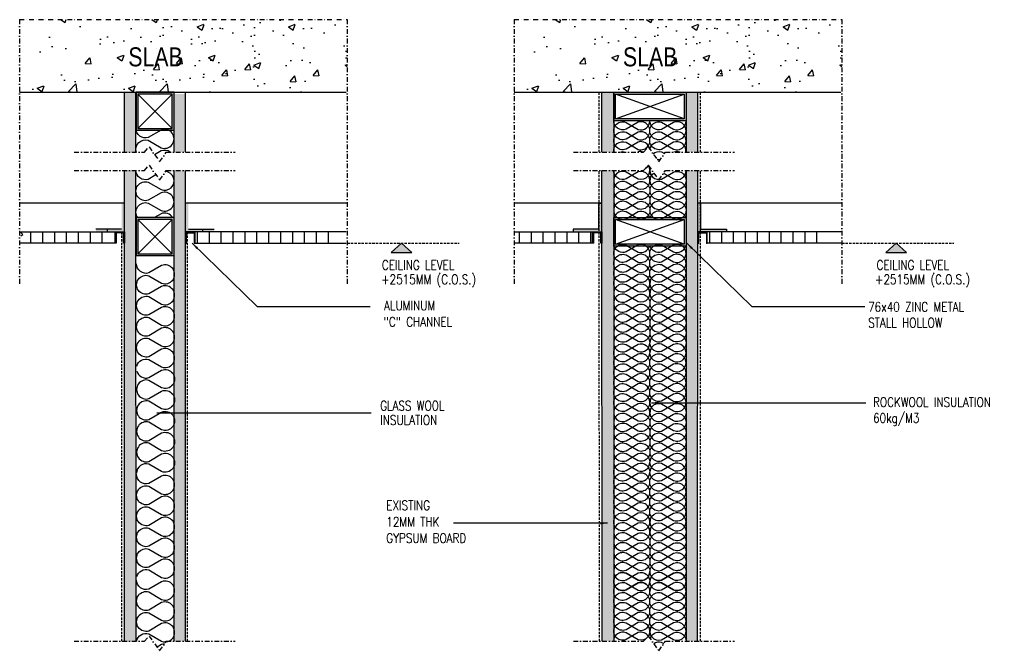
# Model space of a CAD drawing. Header units: millimetres. Extents: x 15742 to 451744, y -68201 to 290383.
# Drawn here: x 15742 to 16761, y 286884 to 287550 of the extents above; entities that cross this region are included whole.
import ezdxf
from ezdxf.enums import TextEntityAlignment as Align

# ---------------------------------------------------------------- set-up
doc = ezdxf.new("R2010")
doc.units = ezdxf.units.MM
doc.header["$LTSCALE"] = 10
doc.header["$MEASUREMENT"] = 0
doc.linetypes.add('DASHDOT', pattern=[1, 0.5, -0.25, 0, -0.25])
doc.linetypes.add('HIDDEN', pattern=[0.375, 0.25, -0.125])
doc.layers.get('0').update_dxf_attribs({"linetype": 'CONTINUOUS'})
for name, color, linetype in [('01APP', 1, 'CONTINUOUS'), ('03ABB', 3, 'CONTINUOUS'), ('03AFP', 3, 'CONTINUOUS'), ('03IPP-parttext', 7, 'CONTINUOUS'), ('04APP', 4, 'CONTINUOUS'), ('A-DETL-03', 3, 'CONTINUOUS')]:
    doc.layers.add(name, color=color, linetype=linetype)
doc.styles.add('DIM', font='ROMANS.shx', dxfattribs={"width": 0.8})
doc.styles.add('JDL', font='ARIALUNI.TTF', dxfattribs={"width": 0.8})
doc.dimstyles.new('D-5', dxfattribs={"dimscale": 5, "dimtxt": 2, "dimasz": 1.5, "dimexe": 1, "dimexo": 1, "dimgap": 1, "dimtad": 1, "dimdec": 0, "dimzin": 0, "dimdsep": 46, "dimtxsty": 'DIM', "dimblk": 'ARCHTICK', "dimcen": 0, "dimclrd": 8, "dimclre": 8, "dimclrt": 3, "dimadec": 0, "dimazin": 0, "dimtfac": 0.5, "dimtdec": 0, "dimtix": 1, "dimtofl": 0, "dimtmove": 2, "dimatfit": 3, "dimfxl": 0, "dimtolj": 1, "dimtzin": 0, "dimarcsym": 0})

# ---------------------------------------------------------------- blocks, each defined once
blk = doc.blocks.new('HOLLOW')
at = {"layer": '03AFP'}
h = blk.add_hatch(color=1, dxfattribs=at)
h.paths.add_polyline_path([(0, 40), (0, 0), (40, 0), (40, 40)])
h.paths.add_polyline_path([(38, 38), (38, 2), (2, 2), (2, 38)], flags=16)
for points in [[(0, 40), (0, 0), (40, 0), (40, 40)], [(2, 38), (2, 2), (38, 2), (38, 38)]]:
    blk.add_lwpolyline(points, close=True, dxfattribs=at)
blk = doc.blocks.new('_ARCHTICK')
at = {"color": 0, "linetype": 'ByBlock', "const_width": 0.15}
blk.add_lwpolyline([(-0.5, -0.5), (0.5, 0.5)], dxfattribs=at)

msp = doc.modelspace()

# ---------------------------------------------------------------- hatches: boundary and pattern name
h = msp.add_hatch()
h.set_pattern_fill('DOTS', color=256, scale=3.2, angle=45, style=0)
h.set_pattern_definition([(45, (-5241.94, 548.5143), (-1.79605122, 5.38815367), [0, -5.08])])
h.paths.add_polyline_path([(15852.0761, 287410.3318), (15864.2136, 287410.3318), (15864.2054, 287473.3107), (15852.0673, 287473.2587)])
h.paths.add_polyline_path([(15864.2161, 287391.0366), (15852.0788, 287391.0366), (15852.1474, 286896.3763), (15864.2805, 286896.3763)])
h = msp.add_hatch()
h.set_pattern_fill('DOTS', color=256, scale=3.2, angle=45, style=0)
h.set_pattern_definition([(45, (-5189.944, 548.5143), (-1.79605122, 5.38815367), [0, -5.08])])
h.paths.add_polyline_path([(15904.0718, 287410.3318), (15916.2094, 287410.3318), (15916.2014, 287471.3107), (15904.0633, 287471.2587)])
h.paths.add_polyline_path([(15916.2119, 287391.0366), (15904.0745, 287391.0366), (15904.1434, 286896.3763), (15916.2765, 286896.3763)])
h = msp.add_hatch()
h.set_pattern_fill('DOTS', color=256, scale=3.2, angle=45, style=0)
h.set_pattern_definition([(45, (-4740.326, 548.5143), (-1.79605122, 5.38815367), [0, -5.08])])
h.paths.add_polyline_path([(16365.9433, 286759.0484), (16353.6811, 286759.0484), (16353.6811, 286501.7729), (16365.9433, 286501.7729)])
h.paths.add_polyline_path([(16365.9433, 286877.0811), (16353.6811, 286877.0811), (16353.6811, 286759.0484), (16365.9433, 286759.0484)])
h.paths.add_polyline_path([(16365.9433, 287391.0366), (16353.6811, 287391.0366), (16353.6811, 286896.3763), (16365.9433, 286896.3763)])
h.paths.add_polyline_path([(16353.6811, 287410.3318), (16365.9433, 287410.3318), (16365.9433, 287473.2847), (16353.6811, 287473.2847)])
h = msp.add_hatch(color=1)
h.paths.add_polyline_path([(16439.9761, 287445.2847), (16367.9761, 287445.2847), (16367.9761, 287471.2847), (16439.9761, 287471.2847)], flags=16)
h.paths.add_polyline_path([(16441.9761, 287443.2847), (16365.9761, 287443.2847), (16365.9761, 287473.2847), (16441.9761, 287473.2847)])
h = msp.add_hatch()
h.set_pattern_fill('DOTS', color=256, scale=3.2, angle=45, style=0)
h.set_pattern_definition([(45, (-4704.326, 548.5143), (-1.79605122, 5.38815367), [0, -5.08])])
h.paths.add_polyline_path([(16453.9653, 286877.0811), (16441.7032, 286877.0811), (16441.7032, 286501.7729), (16453.9653, 286501.7729)])
h.paths.add_polyline_path([(16441.7032, 287410.3318), (16453.9653, 287410.3318), (16453.9653, 287473.2847), (16441.7032, 287473.2847)])
h.paths.add_polyline_path([(16453.9653, 287391.0366), (16441.7032, 287391.0366), (16441.7032, 286896.3763), (16453.9653, 286896.3763)])
for points in [[(15849.0951, 287356.5324), (15852.2094, 287356.5324), (15852.2094, 287326.5324), (15822.3338, 287326.5324), (15822.3338, 287329.5324), (15849.0951, 287329.5324)], [(15919.3095, 287356.5372), (15916.1952, 287356.5372), (15916.1952, 287326.5372), (15946.0708, 287326.5372), (15946.0708, 287329.5372), (15919.3095, 287329.5372)], [(16353.637, 287326.5024), (16353.637, 287356.5305), (16350.5227, 287356.5305), (16350.5227, 287329.453), (16323.5227, 287329.453), (16323.5227, 287326.5024), (16331.643, 287326.5024), (16331.643, 287326.5169), (16341.643, 287326.5169), (16341.6434, 287326.5169)], [(16466.3088, 287326.5348), (16466.3088, 287326.5493), (16476.3092, 287326.5493), (16484.4295, 287326.5348), (16484.4295, 287329.4854), (16457.4295, 287329.4854), (16457.4295, 287356.5628), (16454.3152, 287356.5628), (16454.3152, 287326.5348)], [(15843.2153, 287325.5493), (15843.2149, 287314.5352), (15842.2154, 287314.5352), (15842.2154, 287326.5493), (15852.2154, 287326.5493), (15852.2149, 287314.5533), (15851.2149, 287314.5533), (15851.2153, 287325.5493)], [(15843.2157, 287325.5493), (15843.2154, 287314.5352), (15842.2158, 287314.5352), (15842.2158, 287326.5493), (15852.2158, 287326.5493), (15852.2154, 287314.5533), (15851.2154, 287314.5533), (15851.2157, 287325.5493)], [(15925.2031, 287325.5493), (15925.2035, 287314.5352), (15926.2031, 287314.5352), (15926.2031, 287326.5493), (15916.2031, 287326.5493), (15916.2035, 287314.5533), (15917.2035, 287314.5533), (15917.2031, 287325.5493)], [(15925.2035, 287325.5493), (15925.2039, 287314.5352), (15926.2035, 287314.5352), (15926.2035, 287326.5493), (15916.2035, 287326.5493), (15916.2039, 287314.5533), (15917.2039, 287314.5533), (15917.2035, 287325.5493)], [(16344.6366, 287325.5024), (16344.6362, 287314.4883), (16343.6366, 287314.4883), (16343.6366, 287326.5024), (16353.6366, 287326.5024), (16353.6362, 287314.5064), (16352.6362, 287314.5064), (16352.6366, 287325.5024)], [(16344.637, 287325.5024), (16344.6366, 287314.4883), (16343.637, 287314.4883), (16343.637, 287326.5024), (16353.637, 287326.5024), (16353.6366, 287314.5064), (16352.6366, 287314.5064), (16352.637, 287325.5024)], [(16463.3172, 287325.5213), (16463.3176, 287314.5072), (16464.3171, 287314.5072), (16464.3171, 287326.5213), (16454.3171, 287326.5213), (16454.3175, 287314.5253), (16455.3175, 287314.5253), (16455.3172, 287325.5213)], [(16463.3176, 287325.5213), (16463.318, 287314.5072), (16464.3176, 287314.5072), (16464.3176, 287326.5213), (16454.3176, 287326.5213), (16454.318, 287314.5253), (16455.318, 287314.5253), (16455.3176, 287325.5213)], [(16143.0394, 287314.5347), (16143.0393, 287314.5347), (16132.2141, 287304.6722), (16153.8647, 287304.6722)], [(16662.6532, 287314.5347), (16662.6531, 287314.5347), (16651.8279, 287304.6722), (16673.4785, 287304.6722)]]:
    msp.add_hatch(color=253).paths.add_polyline_path(points)
h = msp.add_hatch(color=1)
h.paths.add_polyline_path([(16439.9761, 287313.5068), (16367.9761, 287313.5068), (16367.9761, 287339.5068), (16439.9761, 287339.5068)], flags=16)
h.paths.add_polyline_path([(16441.9761, 287311.5068), (16365.9761, 287311.5068), (16365.9761, 287341.5068), (16441.9761, 287341.5068)])
at = {"layer": '03AFP'}
h = msp.add_hatch(dxfattribs=at)
h.set_pattern_fill('_U', color=256, scale=12.5, angle=90, style=0, pattern_type=0)
h.set_pattern_definition([(90, (-646.229, -2860.919), (-12.5, 8e-16), [])])
h.paths.add_polyline_path([(15840.2035, 287314.5348), (15840.2011, 287326.5348), (15743.2467, 287326.5348), (15743.2467, 287325.7033), (15745.407, 287323.7402), (15743.2467, 287322.1914), (15743.2467, 287314.5348)])
h.paths.add_polyline_path([(15928.2011, 287326.5348), (15928.2035, 287314.5348), (16073.0138, 287314.5348), (16073.0138, 287326.5348)])
h = msp.add_hatch(dxfattribs=at)
h.set_pattern_fill('_U', color=256, scale=12.5, angle=90, style=0, pattern_type=0)
h.set_pattern_definition([(90, (-133.023, -2860.919), (-12.5, 8e-16), [])])
h.paths.add_polyline_path([(16353.4087, 287314.5348), (16353.4063, 287326.5348), (16256.452, 287326.5348), (16256.452, 287325.7033), (16258.6122, 287323.7402), (16256.452, 287322.1914), (16256.452, 287314.5348)])
h.paths.add_polyline_path([(16463.9704, 287326.5142), (16463.9704, 287314.5142), (16586.2191, 287314.5348), (16586.2191, 287326.5348)])
at = {"layer": '04APP'}
h = msp.add_hatch(dxfattribs=at)
h.set_pattern_fill('AR-CONC', color=3, style=0)
h.set_pattern_definition([(50, (-631.646, -2860.92), (71.726018, -6.275213), [7.5, -82.5]), (355, (-631.65, -2860.92), (-13.875133, 75.219213), [6, -66]), (100.4514, (-625.67, -2861.44), (57.850938, 68.943954), [6.374019, -70.114211]), (46.1842, (-631.65, -2840.92), (106.724105, -16.551901), [11.25, -123.75]), (96.6356, (-622.75, -2842.3), (93.46627, 97.411787), [9.56103, -105.1713]), (351.1842, (-631.65, -2840.92), (93.466195, 97.41186), [9, -99]), (21, (-621.646, -2845.92), (59.690705, -40.261889), [7.5, -82.5]), (326, (-621.65, -2845.92), (24.331533, 72.515005), [6, -66]), (71.4514, (-616.67, -2849.274), (84.022263, 32.25305), [6.374019, -70.114211]), (37.5, (-631.646, -2860.92), (1.2159855, 33.2893854), [0, -65.2, 0, -67, 0, -66.25]), (7.5, (-631.646, -2860.92), (26.3069537, 39.441171), [0, -38.2, 0, -63.7, 0, -25.25]), (327.5, (-653.946, -2860.92), (53.3822436, -2.2554872), [0, -25, 0, -78, 0, -103.5]), (317.5, (-663.946, -2860.92), (58.318617, 10.010498), [0, -32.5, 0, -51.8, 0, -73.5])])
h.paths.add_polyline_path([(16043.9053, 287549.7686), (15753.1781, 287549.7686), (15753.1781, 287473.2847), (16043.9053, 287473.2847)])
h = msp.add_hatch(dxfattribs=at)
h.set_pattern_fill('AR-CONC', color=3, style=0)
h.set_pattern_definition([(50, (-535.81, -2860.92), (71.726018, -6.275213), [7.5, -82.5]), (355, (-535.81, -2860.92), (-13.875133, 75.219213), [6, -66]), (100.4514, (-529.83, -2861.44), (57.850938, 68.943954), [6.374019, -70.114211]), (46.1842, (-535.81, -2840.92), (106.724105, -16.551901), [11.25, -123.75]), (96.6356, (-526.91, -2842.3), (93.46627, 97.411787), [9.56103, -105.1713]), (351.1842, (-535.81, -2840.92), (93.466195, 97.41186), [9, -99]), (21, (-525.81, -2845.92), (59.690705, -40.261889), [7.5, -82.5]), (326, (-525.81, -2845.92), (24.331533, 72.515005), [6, -66]), (71.4514, (-520.83, -2849.274), (84.022263, 32.25305), [6.374019, -70.114211]), (37.5, (-535.807, -2860.92), (1.2159855, 33.2893854), [0, -65.2, 0, -67, 0, -66.25]), (7.5, (-535.807, -2860.92), (26.3069537, 39.441171), [0, -38.2, 0, -63.7, 0, -25.25]), (327.5, (-558.107, -2860.92), (53.3822436, -2.2554872), [0, -25, 0, -78, 0, -103.5]), (317.5, (-568.107, -2860.92), (58.318617, 10.010498), [0, -32.5, 0, -51.8, 0, -73.5])])
h.paths.add_polyline_path([(16086.18, 287473.2847), (16086.18, 287549.7686), (15849.0173, 287549.7686), (15849.0173, 287473.2847)])
h = msp.add_hatch(dxfattribs=at)
h.set_pattern_fill('AR-CONC', color=3, style=0)
h.set_pattern_definition([(50, (-112.03, -2860.92), (71.726018, -6.275213), [7.5, -82.5]), (355, (-112.03, -2860.92), (-13.875133, 75.219213), [6, -66]), (100.4514, (-106.055, -2861.44), (57.850938, 68.943954), [6.374019, -70.114211]), (46.1842, (-112.03, -2840.92), (106.724105, -16.551901), [11.25, -123.75]), (96.6356, (-103.14, -2842.3), (93.46627, 97.411787), [9.56103, -105.1713]), (351.1842, (-112.03, -2840.92), (93.466195, 97.41186), [9, -99]), (21, (-102.03, -2845.92), (59.690705, -40.261889), [7.5, -82.5]), (326, (-102.03, -2845.92), (24.331533, 72.515005), [6, -66]), (71.4514, (-97.06, -2849.274), (84.022263, 32.25305), [6.374019, -70.114211]), (37.5, (-112.033, -2860.92), (1.2159855, 33.2893854), [0, -65.2, 0, -67, 0, -66.25]), (7.5, (-112.033, -2860.92), (26.3069537, 39.441171), [0, -38.2, 0, -63.7, 0, -25.25]), (327.5, (-134.333, -2860.92), (53.3822436, -2.2554872), [0, -25, 0, -78, 0, -103.5]), (317.5, (-144.333, -2860.92), (58.318617, 10.010498), [0, -32.5, 0, -51.8, 0, -73.5])])
h.paths.add_polyline_path([(16563.5191, 287549.7686), (16272.7919, 287549.7686), (16272.7919, 287473.2847), (16563.5191, 287473.2847)])
h = msp.add_hatch(dxfattribs=at)
h.set_pattern_fill('AR-CONC', color=3, style=0)
h.set_pattern_definition([(50, (-16.193, -2860.92), (71.726018, -6.275213), [7.5, -82.5]), (355, (-16.19, -2860.92), (-13.875133, 75.219213), [6, -66]), (100.4514, (-10.216, -2861.44), (57.850938, 68.943954), [6.374019, -70.114211]), (46.1842, (-16.19, -2840.92), (106.724105, -16.551901), [11.25, -123.75]), (96.6356, (-7.3, -2842.3), (93.46627, 97.411787), [9.56103, -105.1713]), (351.1842, (-16.19, -2840.92), (93.466195, 97.41186), [9, -99]), (21, (-6.193, -2845.92), (59.690705, -40.261889), [7.5, -82.5]), (326, (-6.19, -2845.92), (24.331533, 72.515005), [6, -66]), (71.4514, (-1.22, -2849.274), (84.022263, 32.25305), [6.374019, -70.114211]), (37.5, (-16.193, -2860.92), (1.2159855, 33.2893854), [0, -65.2, 0, -67, 0, -66.25]), (7.5, (-16.193, -2860.92), (26.3069537, 39.441171), [0, -38.2, 0, -63.7, 0, -25.25]), (327.5, (-38.493, -2860.92), (53.3822436, -2.2554872), [0, -25, 0, -78, 0, -103.5]), (317.5, (-48.493, -2860.92), (58.318617, 10.010498), [0, -32.5, 0, -51.8, 0, -73.5])])
h.paths.add_polyline_path([(16605.7938, 287473.2847), (16605.7938, 287549.7686), (16368.6311, 287549.7686), (16368.6311, 287473.2847)])

# ---------------------------------------------------------------- linework, layer by layer
at = {"linetype": 'HIDDEN'}
for p, q in [((16350.8585, 287410.3318), (16350.8496, 287473.2847)), ((16457.0937, 287410.3318), (16457.1026, 287473.2847)), ((16350.931, 286896.3763), (16350.8612, 287391.0366)), ((16457.0212, 286896.3763), (16457.091, 287391.0366)), ((15849.2855, 286896.3763), (15849.2855, 287326.5493)), ((15918.4236, 286896.3763), (15918.4236, 287326.5493))]:
    msp.add_line(p, q, dxfattribs=at)
at = {"color": 253}
for p, q in [((15852.1952, 287356.5348), (15741.7159, 287356.5348)), ((16085.6834, 287356.5348), (15916.1952, 287356.5348)), ((16353.6264, 287356.5348), (16261.3297, 287356.5348)), ((16350.5227, 287356.5305), (16353.637, 287356.5305)), ((16457.4295, 287356.5628), (16454.3152, 287356.5628)), ((16605.2972, 287356.5348), (16454.3258, 287356.5348))]:
    msp.add_line(p, q, dxfattribs=at)
for points in [[(15843.2153, 287325.5493), (15843.2149, 287314.5352), (15842.2149, 287314.5352), (15842.2154, 287326.5493), (15852.2154, 287326.5493), (15852.2149, 287314.5533), (15851.2149, 287314.5533), (15851.2153, 287325.5493)], [(15843.2157, 287325.5493), (15843.2154, 287314.5352), (15842.2154, 287314.5352), (15842.2158, 287326.5493), (15852.2158, 287326.5493), (15852.2154, 287314.5533), (15851.2154, 287314.5533), (15851.2157, 287325.5493)], [(15925.2031, 287325.5493), (15925.2035, 287314.5352), (15926.2035, 287314.5352), (15926.2031, 287326.5493), (15916.2031, 287326.5493), (15916.2035, 287314.5533), (15917.2035, 287314.5533), (15917.2031, 287325.5493)], [(15925.2035, 287325.5493), (15925.2039, 287314.5352), (15926.2039, 287314.5352), (15926.2035, 287326.5493), (15916.2035, 287326.5493), (15916.2039, 287314.5533), (15917.2039, 287314.5533), (15917.2035, 287325.5493)], [(16344.6366, 287325.5024), (16344.6362, 287314.4883), (16343.6362, 287314.4883), (16343.6366, 287326.5024), (16353.6366, 287326.5024), (16353.6362, 287314.5064), (16352.6362, 287314.5064), (16352.6366, 287325.5024)], [(16344.637, 287325.5024), (16344.6366, 287314.4883), (16343.6366, 287314.4883), (16343.637, 287326.5024), (16353.637, 287326.5024), (16353.6366, 287314.5064), (16352.6366, 287314.5064), (16352.637, 287325.5024)], [(16463.3172, 287325.5213), (16463.3176, 287314.5072), (16464.3176, 287314.5072), (16464.3171, 287326.5213), (16454.3171, 287326.5213), (16454.3175, 287314.5253), (16455.3175, 287314.5253), (16455.3172, 287325.5213)], [(16463.3176, 287325.5213), (16463.318, 287314.5072), (16464.318, 287314.5072), (16464.3176, 287326.5213), (16454.3176, 287326.5213), (16454.318, 287314.5253), (16455.318, 287314.5253), (16455.3176, 287325.5213)], [(16143.0394, 287314.5348), (16132.2141, 287304.6722), (16153.8647, 287304.6722)], [(16662.6532, 287314.5348), (16651.8279, 287304.6722), (16673.4785, 287304.6722)]]:
    msp.add_lwpolyline(points, close=True)
at = {"layer": '01APP', "color": 1}
for points in [[(16403.8241, 287413.5552, 0.447632315), (16391.7245, 287420.9282), (16378.997, 287413.4616, -1.474388796), (16378.997, 287431.1123), (16391.7245, 287423.6458, 1.348302558), (16391.7245, 287441.8257), (16378.997, 287434.3592, -0.533447476), (16365.9855, 287443.2847)], [(16366.1051, 287410.3318, -0.582194359), (16378.997, 287420.6636), (16391.7245, 287413.197, 1.348302558), (16391.7245, 287431.3769), (16378.997, 287423.9104, -1.474388796), (16378.997, 287441.5611), (16391.7245, 287434.0946, 0.50516197), (16403.9804, 287443.2395)], [(16404.0787, 287413.2001, -0.459051574), (16416.2365, 287420.9282), (16428.9641, 287413.4616, 1.474388796), (16428.9641, 287431.1123), (16416.2365, 287423.6458, -1.348302558), (16416.2365, 287441.8257), (16428.9641, 287434.3592, 0.533447476), (16441.9756, 287443.2847)], [(16441.8559, 287410.3318, 0.582194359), (16428.9641, 287420.6636), (16416.2365, 287413.197, -1.348302558), (16416.2365, 287431.3769), (16428.9641, 287423.9104, 1.474388796), (16428.9641, 287441.5611), (16416.2365, 287434.0946, -0.50516197), (16403.9807, 287443.2395)], [(15864.6142, 287410.3318, -0.599075873), (15877.0887, 287422.7959), (15890.4877, 287414.9355, 1.474388796), (15890.4877, 287433.5174), (15877.0887, 287425.657, -0.50516197), (15864.1863, 287435.2843)], [(15900.043, 287410.3318, 0.256560086), (15890.4877, 287411.5174), (15883.7703, 287407.5767)], [(16372.2803, 287410.3318, -0.173715225), (16378.6874, 287410.3318, -0.173715225)], [(16397.4337, 287410.4179, 0.1538225), (16391.7245, 287410.4794), (16391.473, 287410.3318)], [(16407.346, 287408.6427, -0.254391374), (16416.2365, 287410.4794), (16419.2318, 287408.7222)], [(16435.6807, 287410.3318, 0.173715225), (16429.2737, 287410.3318, 0.173715225)], [(16399.3528, 287393.2346, 0.113981497), (16402.4355, 287396.1967)], [(16402.8599, 287386.4648, 0.283494005), (16402.2437, 287396.4159, 0.283494005)], [(16414.8938, 287402.4452, -0.083286339), (16411.7516, 287402.4978, -0.083286339)], [(16413.2296, 287400.4362, -0.007321424), (16413.5077, 287400.4395)], [(15865.9639, 287341.5348, -0.710434614), (15877.0887, 287356.7959), (15890.4877, 287348.9355, 1.474388796), (15890.4877, 287367.5174), (15877.0887, 287359.657, -1.348302558), (15877.0887, 287378.7959), (15890.4877, 287370.9355, 1.137975557), (15895.3937, 287390.1533, 1.137975557)], [(15885.1354, 287386.3775), (15877.0887, 287381.657, -0.497413449), (15864.1879, 287391.0366)], [(16402.8599, 287395.4165, -0.668086976), (16391.7245, 287381.8507), (16378.997, 287389.3172, 1.474388796), (16378.997, 287371.6665), (16391.7245, 287379.133, -1.348302558), (16391.7245, 287360.9531), (16378.997, 287368.4196, 1.474388796), (16378.997, 287350.7689), (16391.7245, 287358.2354, -1.348302558), (16391.7245, 287340.0555), (16378.997, 287347.5221, 0.437400443), (16366.4101, 287341.5068, 0.437400443)], [(16402.8599, 287376.016, 0.668086976), (16391.7245, 287389.5818), (16378.997, 287382.1153, -0.533305378), (16365.9854, 287391.0366, -0.533305378)], [(16404.3423, 287393.5372, 0.593385095), (16416.2365, 287381.8507), (16428.9641, 287389.3172, -1.474388796), (16428.9641, 287371.6665), (16416.2365, 287379.133, 1.348302558), (16416.2365, 287360.9531), (16428.9641, 287368.4196, -1.474388796), (16428.9641, 287350.7689), (16416.2365, 287358.2354, 1.348302558), (16416.2365, 287340.0555), (16428.9641, 287347.5221, -0.437400443), (16441.5509, 287341.5068)], [(16405.1011, 287386.4648, -0.194271127), (16404.3423, 287393.5372, -0.194271127)], [(16405.1011, 287376.016, -0.381516811), (16408.0881, 287388.3125, -0.381516811)], [(16418.4439, 287388.2869), (16428.9641, 287382.1153, 0.533305378), (16441.9756, 287391.0366)], [(16402.8599, 287384.9677, -0.668086976), (16391.7245, 287371.4019), (16378.997, 287378.8684, 1.474388796), (16378.997, 287361.2177), (16391.7245, 287368.6842, -1.348302558), (16391.7245, 287350.5043), (16378.997, 287357.9708, 1.474388796), (16378.997, 287340.3201), (16391.7245, 287347.7867, -0.412505254), (16403.5553, 287341.5068, -0.412505254)], [(16405.1011, 287384.9677, 0.668086976), (16416.2365, 287371.4019), (16428.9641, 287378.8684, -1.474388796), (16428.9641, 287361.2177), (16416.2365, 287368.6842, 1.348302558), (16416.2365, 287350.5043), (16428.9641, 287357.9708, -1.474388796), (16428.9641, 287340.3201), (16416.2365, 287347.7867, 0.412505254), (16404.4057, 287341.5068, 0.412505254)], [(15902.6609, 287341.5348, 0.362212361), (15890.4877, 287345.5174), (15883.6989, 287341.5348)], [(16402.8599, 287257.5971, 0.668086976), (16391.7245, 287271.163), (16378.997, 287263.6964, -1.474388796), (16378.997, 287281.3472), (16391.7245, 287273.8806, 1.348302558), (16391.7245, 287292.0605), (16378.997, 287284.594, -1.474388796), (16378.997, 287302.2447), (16391.7245, 287294.7782, 1.348302558), (16391.7245, 287312.9581), (16378.997, 287305.4916, -0.437400443), (16366.4101, 287311.5068, -0.437400443)], [(16402.8599, 287268.0459, 0.668086976), (16391.7245, 287281.6118), (16378.997, 287274.1452, -1.474388796), (16378.997, 287291.7959), (16391.7245, 287284.3294, 1.348302558), (16391.7245, 287302.5093), (16378.997, 287295.0428, -1.474388796), (16378.997, 287312.6935), (16391.7245, 287305.227, 0.412505254), (16403.5553, 287311.5068, 0.412505254)], [(16405.1011, 287257.5971, -0.668086976), (16416.2365, 287271.163), (16428.9641, 287263.6964, 1.474388796), (16428.9641, 287281.3472), (16416.2365, 287273.8806, -1.348302558), (16416.2365, 287292.0605), (16428.9641, 287284.594, 1.474388796), (16428.9641, 287302.2447), (16416.2365, 287294.7782, -1.348302558), (16416.2365, 287312.9581), (16428.9641, 287305.4916, 0.437400443), (16441.5509, 287311.5068, 0.437400443)], [(16405.1011, 287268.0459, -0.668086976), (16416.2365, 287281.6118), (16428.9641, 287274.1452, 1.474388796), (16428.9641, 287291.7959), (16416.2365, 287284.3294, -1.348302558), (16416.2365, 287302.5093), (16428.9641, 287295.0428, 1.474388796), (16428.9641, 287312.6935), (16416.2365, 287305.227, -0.412505254), (16404.4057, 287311.5068, -0.412505254)], [(15865.1546, 287185.5197, -0.42190244), (15877.6994, 287192.4381), (15891.0984, 287184.5777, 1.474388796), (15891.0984, 287203.1595), (15877.6994, 287195.2991, -1.348302558), (15877.6994, 287214.4381), (15891.0984, 287206.5777, 1.474388796), (15891.0984, 287225.1595), (15877.6994, 287217.2991, -1.348302558), (15877.6994, 287236.4381), (15891.0984, 287228.5777, 1.474388796), (15891.0984, 287247.1595), (15877.6994, 287239.2991, -1.348302558), (15877.6994, 287258.4381), (15891.0984, 287250.5777, 1.474388796), (15891.0984, 287269.1595), (15877.6994, 287261.2991, -1.348302558), (15877.6994, 287280.4381), (15891.0984, 287272.5777, 1.474388796), (15891.0984, 287291.1595), (15877.6994, 287283.2991, -0.50516197), (15864.797, 287292.9264, -0.50516197)], [(16402.8599, 287276.9977, -0.668086976), (16391.7245, 287263.4318), (16378.997, 287270.8984, 1.474388796), (16378.997, 287253.2477), (16391.7245, 287260.7142, -1.348302558), (16391.7245, 287242.5343), (16378.997, 287250.0008, 1.474388796), (16378.997, 287232.3501), (16391.7245, 287239.8166, -1.348302558), (16391.7245, 287221.6367), (16378.997, 287229.1032, 1.474388796), (16378.997, 287211.4525), (16391.7245, 287218.919, -0.50516197), (16403.9804, 287209.7742)], [(16405.1011, 287276.9977, 0.668086976), (16416.2365, 287263.4318), (16428.9641, 287270.8984, -1.474388796), (16428.9641, 287253.2477), (16416.2365, 287260.7142, 1.348302558), (16416.2365, 287242.5343), (16428.9641, 287250.0008, -1.474388796), (16428.9641, 287232.3501), (16416.2365, 287239.8166, 1.348302558), (16416.2365, 287221.6367), (16428.9641, 287229.1032, -1.474388796), (16428.9641, 287211.4525), (16416.2365, 287218.919, 0.50516197), (16403.9807, 287209.7742)], [(16402.8599, 287266.5489, -0.668086976), (16391.7245, 287252.9831), (16378.997, 287260.4496, 1.474388796), (16378.997, 287242.7989), (16391.7245, 287250.2654, -1.348302558), (16391.7245, 287232.0855), (16378.997, 287239.552, 1.474388796), (16378.997, 287221.9013), (16391.7245, 287229.3678, -1.348302558), (16391.7245, 287211.1879), (16378.997, 287218.6545, 1.474388796), (16378.997, 287201.0037), (16391.7245, 287208.4703, -0.50516197), (16403.9804, 287199.3254)], [(16405.1011, 287266.5489, 0.668086976), (16416.2365, 287252.9831), (16428.9641, 287260.4496, -1.474388796), (16428.9641, 287242.7989), (16416.2365, 287250.2654, 1.348302558), (16416.2365, 287232.0855), (16428.9641, 287239.552, -1.474388796), (16428.9641, 287221.9013), (16416.2365, 287229.3678, 1.348302558), (16416.2365, 287211.1879), (16428.9641, 287218.6545, -1.474388796), (16428.9641, 287201.0037), (16416.2365, 287208.4703, 0.50516197), (16403.9807, 287199.3254)], [(16402.8599, 287142.6605, 0.668086976), (16391.7245, 287156.2263), (16378.997, 287148.7598, -1.474388796), (16378.997, 287166.4105), (16391.7245, 287158.944, 1.348302558), (16391.7245, 287177.1239), (16378.997, 287169.6574, -1.474388796), (16378.997, 287187.3081), (16391.7245, 287179.8416, 1.348302558), (16391.7245, 287198.0215), (16378.997, 287190.5549, -1.474388796), (16378.997, 287208.2057), (16391.7245, 287200.7391, 0.50516197), (16403.9804, 287209.884)], [(16405.1011, 287142.6605, -0.668086976), (16416.2365, 287156.2263), (16428.9641, 287148.7598, 1.474388796), (16428.9641, 287166.4105), (16416.2365, 287158.944, -1.348302558), (16416.2365, 287177.1239), (16428.9641, 287169.6574, 1.474388796), (16428.9641, 287187.3081), (16416.2365, 287179.8416, -1.348302558), (16416.2365, 287198.0215), (16428.9641, 287190.5549, 1.474388796), (16428.9641, 287208.2057), (16416.2365, 287200.7391, -0.50516197), (16403.9807, 287209.884)], [(16402.8599, 287132.2117, 0.668086976), (16391.7245, 287145.7776), (16378.997, 287138.311, -1.474388796), (16378.997, 287155.9617), (16391.7245, 287148.4952, 1.348302558), (16391.7245, 287166.6751), (16378.997, 287159.2086, -1.474388796), (16378.997, 287176.8593), (16391.7245, 287169.3928, 1.348302558), (16391.7245, 287187.5727), (16378.997, 287180.1062, -1.474388796), (16378.997, 287197.7569), (16391.7245, 287190.2904, 0.50516197), (16403.9804, 287199.4352)], [(16405.1011, 287132.2117, -0.668086976), (16416.2365, 287145.7776), (16428.9641, 287138.311, 1.474388796), (16428.9641, 287155.9617), (16416.2365, 287148.4952, -1.348302558), (16416.2365, 287166.6751), (16428.9641, 287159.2086, 1.474388796), (16428.9641, 287176.8593), (16416.2365, 287169.3928, -1.348302558), (16416.2365, 287187.5727), (16428.9641, 287180.1062, 1.474388796), (16428.9641, 287197.7569), (16416.2365, 287190.2904, -0.50516197), (16403.9807, 287199.4352)], [(15865.1546, 287180.2175, 0.42190244), (15877.6994, 287173.2991), (15891.0984, 287181.1595, -1.474388796), (15891.0984, 287162.5777), (15877.6994, 287170.4381, 1.348302558), (15877.6994, 287151.2991), (15891.0984, 287159.1595, -1.474388796), (15891.0984, 287140.5777), (15877.6994, 287148.4381, 1.348302558), (15877.6994, 287129.2991), (15891.0984, 287137.1595, -1.474388796), (15891.0984, 287118.5777), (15877.6994, 287126.4381, 1.348302558), (15877.6994, 287107.2991), (15891.0984, 287115.1595, -1.474388796), (15891.0984, 287096.5777), (15877.6994, 287104.4381, 1.348302558), (15877.6994, 287085.2991), (15891.0984, 287093.1595, -1.474388796), (15891.0984, 287074.5777), (15877.6994, 287082.4381, 0.50516197), (15864.797, 287072.8108, 0.50516197)], [(16402.8599, 287151.6123, -0.668086976), (16391.7245, 287138.0464), (16378.997, 287145.513, 1.474388796), (16378.997, 287127.8622), (16391.7245, 287135.3288, -1.348302558), (16391.7245, 287117.1489), (16378.997, 287124.6154, 1.474388796), (16378.997, 287106.9647), (16391.7245, 287114.4312, -1.348302558), (16391.7245, 287096.2513), (16378.997, 287103.7178, 1.474388796), (16378.997, 287086.0671), (16391.7245, 287093.5336, -0.50516197), (16403.9804, 287084.3887)], [(16405.1011, 287151.6123, 0.668086976), (16416.2365, 287138.0464), (16428.9641, 287145.513, -1.474388796), (16428.9641, 287127.8622), (16416.2365, 287135.3288, 1.348302558), (16416.2365, 287117.1489), (16428.9641, 287124.6154, -1.474388796), (16428.9641, 287106.9647), (16416.2365, 287114.4312, 1.348302558), (16416.2365, 287096.2513), (16428.9641, 287103.7178, -1.474388796), (16428.9641, 287086.0671), (16416.2365, 287093.5336, 0.50516197), (16403.9807, 287084.3887)], [(16402.8599, 287141.1635, -0.668086976), (16391.7245, 287127.5976), (16378.997, 287135.0642, 1.474388796), (16378.997, 287117.4135), (16391.7245, 287124.88, -1.348302558), (16391.7245, 287106.7001), (16378.997, 287114.1666, 1.474388796), (16378.997, 287096.5159), (16391.7245, 287103.9824, -1.348302558), (16391.7245, 287085.8025), (16378.997, 287093.269, 1.474388796), (16378.997, 287075.6183), (16391.7245, 287083.0848, -0.50516197), (16403.9804, 287073.94)], [(16405.1011, 287141.1635, 0.668086976), (16416.2365, 287127.5976), (16428.9641, 287135.0642, -1.474388796), (16428.9641, 287117.4135), (16416.2365, 287124.88, 1.348302558), (16416.2365, 287106.7001), (16428.9641, 287114.1666, -1.474388796), (16428.9641, 287096.5159), (16416.2365, 287103.9824, 1.348302558), (16416.2365, 287085.8025), (16428.9641, 287093.269, -1.474388796), (16428.9641, 287075.6183), (16416.2365, 287083.0848, 0.50516197), (16403.9807, 287073.94)], [(16402.8599, 287017.2751, 0.668086976), (16391.7245, 287030.8409), (16378.997, 287023.3744, -1.474388796), (16378.997, 287041.0251), (16391.7245, 287033.5586, 1.348302558), (16391.7245, 287051.7385), (16378.997, 287044.272, -1.474388796), (16378.997, 287061.9227), (16391.7245, 287054.4561, 1.348302558), (16391.7245, 287072.6361), (16378.997, 287065.1695, -1.474388796), (16378.997, 287082.8203), (16391.7245, 287075.3537, 0.50516197), (16403.9804, 287084.4986)], [(16405.1011, 287017.2751, -0.668086976), (16416.2365, 287030.8409), (16428.9641, 287023.3744, 1.474388796), (16428.9641, 287041.0251), (16416.2365, 287033.5586, -1.348302558), (16416.2365, 287051.7385), (16428.9641, 287044.272, 1.474388796), (16428.9641, 287061.9227), (16416.2365, 287054.4561, -1.348302558), (16416.2365, 287072.6361), (16428.9641, 287065.1695, 1.474388796), (16428.9641, 287082.8203), (16416.2365, 287075.3537, -0.50516197), (16403.9807, 287084.4986)], [(15865.1546, 286964.3138, -0.42190244), (15877.6994, 286971.2322), (15891.0984, 286963.3718, 1.474388796), (15891.0984, 286981.9536), (15877.6994, 286974.0932, -1.348302558), (15877.6994, 286993.2322), (15891.0984, 286985.3718, 1.474388796), (15891.0984, 287003.9536), (15877.6994, 286996.0932, -1.348302558), (15877.6994, 287015.2322), (15891.0984, 287007.3718, 1.474388796), (15891.0984, 287025.9536), (15877.6994, 287018.0932, -1.348302558), (15877.6994, 287037.2322), (15891.0984, 287029.3718, 1.474388796), (15891.0984, 287047.9536), (15877.6994, 287040.0932, -1.348302558), (15877.6994, 287059.2322), (15891.0984, 287051.3718, 1.474388796), (15891.0984, 287069.9536), (15877.6994, 287062.0932, -0.50516197), (15864.797, 287071.7205, -0.50516197)], [(16402.8599, 287006.8263, 0.668086976), (16391.7245, 287020.3921), (16378.997, 287012.9256, -1.474388796), (16378.997, 287030.5763), (16391.7245, 287023.1098, 1.348302558), (16391.7245, 287041.2897), (16378.997, 287033.8232, -1.474388796), (16378.997, 287051.4739), (16391.7245, 287044.0074, 1.348302558), (16391.7245, 287062.1873), (16378.997, 287054.7207, -1.474388796), (16378.997, 287072.3715), (16391.7245, 287064.9049, 0.50516197), (16403.9804, 287074.0498)], [(16405.1011, 287006.8263, -0.668086976), (16416.2365, 287020.3921), (16428.9641, 287012.9256, 1.474388796), (16428.9641, 287030.5763), (16416.2365, 287023.1098, -1.348302558), (16416.2365, 287041.2897), (16428.9641, 287033.8232, 1.474388796), (16428.9641, 287051.4739), (16416.2365, 287044.0074, -1.348302558), (16416.2365, 287062.1873), (16428.9641, 287054.7207, 1.474388796), (16428.9641, 287072.3715), (16416.2365, 287064.9049, -0.50516197), (16403.9807, 287074.0498)], [(16402.8599, 287026.2268, -0.668086976), (16391.7245, 287012.661), (16378.997, 287020.1275, 1.474388796), (16378.997, 287002.4768), (16391.7245, 287009.9434, -1.348302558), (16391.7245, 286991.7634), (16378.997, 286999.23, 1.474388796), (16378.997, 286981.5793), (16391.7245, 286989.0458, -1.348302558), (16391.7245, 286970.8659), (16378.997, 286978.3324, 1.474388796), (16378.997, 286960.6817), (16391.7245, 286968.1482, -0.50516197), (16403.9804, 286959.0033)], [(16405.1011, 287026.2268, 0.668086976), (16416.2365, 287012.661), (16428.9641, 287020.1275, -1.474388796), (16428.9641, 287002.4768), (16416.2365, 287009.9434, 1.348302558), (16416.2365, 286991.7634), (16428.9641, 286999.23, -1.474388796), (16428.9641, 286981.5793), (16416.2365, 286989.0458, 1.348302558), (16416.2365, 286970.8659), (16428.9641, 286978.3324, -1.474388796), (16428.9641, 286960.6817), (16416.2365, 286968.1482, 0.50516197), (16403.9807, 286959.0033)], [(16402.8599, 287015.7781, -0.668086976), (16391.7245, 287002.2122), (16378.997, 287009.6788, 1.474388796), (16378.997, 286992.028), (16391.7245, 286999.4946, -1.348302558), (16391.7245, 286981.3147), (16378.997, 286988.7812, 1.474388796), (16378.997, 286971.1305), (16391.7245, 286978.597, -1.348302558), (16391.7245, 286960.4171), (16378.997, 286967.8836, 1.474388796), (16378.997, 286950.2329), (16391.7245, 286957.6994, -0.50516197), (16403.9804, 286948.5545)], [(16405.1011, 287015.7781, 0.668086976), (16416.2365, 287002.2122), (16428.9641, 287009.6788, -1.474388796), (16428.9641, 286992.028), (16416.2365, 286999.4946, 1.348302558), (16416.2365, 286981.3147), (16428.9641, 286988.7812, -1.474388796), (16428.9641, 286971.1305), (16416.2365, 286978.597, 1.348302558), (16416.2365, 286960.4171), (16428.9641, 286967.8836, -1.474388796), (16428.9641, 286950.2329), (16416.2365, 286957.6994, 0.50516197), (16403.9807, 286948.5545)], [(16402.8599, 286902.3385, 0.668086976), (16391.7245, 286915.9043), (16378.997, 286908.4378, -1.474388796), (16378.997, 286926.0885), (16391.7245, 286918.6219, 1.348302558), (16391.7245, 286936.8019), (16378.997, 286929.3353, -1.474388796), (16378.997, 286946.9861), (16391.7245, 286939.5195, 1.348302558), (16391.7245, 286957.6994), (16378.997, 286950.2329, -1.474388796), (16378.997, 286967.8836), (16391.7245, 286960.4171, 0.50516197), (16403.9804, 286969.562)], [(16405.1011, 286902.3385, -0.668086976), (16416.2365, 286915.9043), (16428.9641, 286908.4378, 1.474388796), (16428.9641, 286926.0885), (16416.2365, 286918.6219, -1.348302558), (16416.2365, 286936.8019), (16428.9641, 286929.3353, 1.474388796), (16428.9641, 286946.9861), (16416.2365, 286939.5195, -1.348302558), (16416.2365, 286957.6994), (16428.9641, 286950.2329, 1.474388796), (16428.9641, 286967.8836), (16416.2365, 286960.4171, -0.50516197), (16403.9807, 286969.562)], [(15864.9576, 286896.3763, -0.448290972), (15877.6994, 286904.1598), (15891.0984, 286896.2994, 1.474388796), (15891.0984, 286914.8812), (15877.6994, 286907.0208, -1.348302558), (15877.6994, 286926.1598), (15891.0984, 286918.2994, 1.474388796), (15891.0984, 286936.8812), (15877.6994, 286929.0208, -1.348302558), (15877.6994, 286948.1598), (15891.0984, 286940.2994, 1.474388796), (15891.0984, 286958.8812), (15877.6994, 286951.0208, -0.50516197), (15864.797, 286960.6481)], [(16402.5582, 286901.3654, 0.340006428), (16391.7245, 286905.4555), (16378.997, 286897.989, -1.474388796), (16378.997, 286915.6397), (16391.7245, 286908.1732, 1.348302558), (16391.7245, 286926.3531), (16378.997, 286918.8865, -1.474388796), (16378.997, 286936.5373), (16391.7245, 286929.0707, 1.348302558), (16391.7245, 286947.2506), (16378.997, 286939.7841, -1.474388796), (16378.997, 286957.4348), (16391.7245, 286949.9683, 0.50516197), (16403.9804, 286959.1132)], [(16404.3251, 286898.9008, -0.421353775), (16416.2365, 286905.4555), (16428.9641, 286897.989, 1.474388796), (16428.9641, 286915.6397), (16416.2365, 286908.1732, -1.348302558), (16416.2365, 286926.3531), (16428.9641, 286918.8865, 1.474388796), (16428.9641, 286936.5373), (16416.2365, 286929.0707, -1.348302558), (16416.2365, 286947.2506), (16428.9641, 286939.7841, 1.474388796), (16428.9641, 286957.4348), (16416.2365, 286949.9683, -0.50516197), (16403.9807, 286959.1132)], [(16402.8599, 286911.2902, -0.668086976), (16391.7245, 286897.7244), (16378.997, 286905.1909, 0.529702373), (16365.9849, 286896.3763, 0.529702373)], [(16405.1011, 286911.2902, 0.668086976), (16416.2365, 286897.7244), (16428.9641, 286905.1909, -0.529702373), (16441.9761, 286896.3763, -0.529702373)], [(16405.1011, 286900.8414, 0.055173703), (16404.3251, 286898.9008, 0.055173703)], [(15894.06, 286893.5631, 0.076422236), (15891.0984, 286892.8812), (15886.3133, 286890.0741)], [(16418.4858, 286893.6872), (16416.2365, 286895.0067, 0.229738756), (16408.0473, 286893.7091)], [(16412.942, 286886.8819, 0.021945553), (16413.7754, 286886.8713)]]:
    msp.add_lwpolyline(points, format="xyb", dxfattribs=at)
at = {"layer": '03ABB', "color": 4, "linetype": 'DASHDOT'}
for p, q in [((15741.7159, 287549.7686), (15741.7159, 287269.675)), ((15741.7159, 287549.7686), (16086.18, 287549.7686)), ((16086.18, 287549.7686), (16086.18, 287269.675)), ((16261.3297, 287549.7686), (16261.3297, 287269.675)), ((16261.3297, 287549.7686), (16605.7938, 287549.7686)), ((16605.7938, 287549.7686), (16605.7938, 287269.675))]:
    msp.add_line(p, q, dxfattribs=at)
at = {"layer": '03ABB', "color": 3}
for p, q in [((15741.7159, 287473.2847), (16085.0138, 287473.2847)), ((16261.3297, 287473.2847), (16604.6276, 287473.2847))]:
    msp.add_line(p, q, dxfattribs=at)
at = {"layer": '03ABB'}
msp.add_line((16605.7938, 287314.4937), (16462.9702, 287314.4937), dxfattribs=at)
at = {"layer": '03ABB', "color": 5, "linetype": 'DASHDOT'}
for points in [[(15799.2855, 287410.3318), (15873.0154, 287410.3318), (15877.9231, 287415.7324), (15889.0301, 287400.2403), (15896.0042, 287410.3318), (15968.4236, 287410.3318)], [(16323.6255, 287410.3318), (16397.3554, 287410.3318), (16402.2631, 287415.7324), (16413.3701, 287400.2403), (16420.3442, 287410.3318), (16492.7636, 287410.3318)], [(15799.2855, 287391.0366), (15873.0154, 287391.0366), (15877.9231, 287396.4372), (15889.0301, 287380.9451), (15896.0042, 287391.0366), (15968.4236, 287391.0366)], [(16323.6255, 287391.0366), (16397.3554, 287391.0366), (16402.2631, 287396.4372), (16413.3701, 287380.9451), (16420.3442, 287391.0366), (16492.7636, 287391.0366)], [(15799.2855, 286896.3763), (15873.0154, 286896.3763), (15877.9231, 286901.777), (15889.0301, 286886.2848), (15896.0042, 286896.3763), (15968.4236, 286896.3763)], [(16323.6255, 286896.3763), (16397.3554, 286896.3763), (16402.2631, 286901.777), (16413.3701, 286886.2848), (16420.3442, 286896.3763), (16492.7636, 286896.3763)]]:
    msp.add_lwpolyline(points, dxfattribs=at)
at = {"layer": '03ABB'}
for points in [[(15743.2467, 287322.1914), (15745.407, 287323.7402), (15743.2467, 287325.7033), (15743.2467, 287326.5348), (15852.2011, 287326.5348)], [(16085.0138, 287326.5348), (15916.2011, 287326.5348)], [(16261.3297, 287326.5068), (16353.9678, 287326.5068)], [(16605.7938, 287326.5348), (16453.9678, 287326.5348)], [(15843.2154, 287314.5348), (15741.7159, 287314.5348)], [(15916.2035, 287314.5348), (15916.2714, 287314.5348)], [(15925.2035, 287314.5297), (16085.0138, 287314.5348)], [(16344.982, 287314.5068), (16261.3297, 287314.5068)]]:
    msp.add_lwpolyline(points, dxfattribs=at)
at = {"layer": '03AFP'}
for p, q in [((15852.1845, 287410.3318), (15852.1721, 287473.2847)), ((15864.1845, 287410.3318), (15864.1721, 287473.2847)), ((15904.1845, 287410.3318), (15904.1721, 287473.2847)), ((15916.1845, 287410.3318), (15916.1721, 287473.2847)), ((16353.6075, 287410.3318), (16353.5852, 287473.2847)), ((16365.9761, 287473.2847), (16365.9761, 287410.3318)), ((16441.9761, 287473.2847), (16441.9761, 287410.3318)), ((16454.3447, 287410.3318), (16454.367, 287473.2847)), ((15852.2862, 286896.3763), (15852.1883, 287391.0366)), ((15864.2862, 286896.3763), (15864.1883, 287391.0366)), ((15904.2862, 286896.3763), (15904.1883, 287391.0366)), ((15916.2862, 286896.3763), (15916.1883, 287391.0366)), ((16353.7888, 286896.3763), (16353.6143, 287391.0366)), ((16365.9761, 287391.0366), (16365.9761, 286896.3763)), ((16441.9761, 287391.0366), (16441.9761, 286896.3763)), ((16454.1634, 286896.3763), (16454.3379, 287391.0366))]:
    msp.add_line(p, q, dxfattribs=at)
at = {"layer": '03AFP', "color": 1}
for p, q in [((16439.9761, 287445.2847), (16367.9761, 287471.2847)), ((16367.9761, 287445.2847), (16439.9761, 287471.2847)), ((16439.9761, 287313.5068), (16367.9761, 287339.5068)), ((16367.9761, 287313.5068), (16439.9761, 287339.5068))]:
    msp.add_line(p, q, dxfattribs=at)
at = {"layer": '03AFP', "color": 1, "linetype": 'HIDDEN'}
for p, q in [((16086.18, 287314.5348), (16203.5619, 287314.5348)), ((16605.7938, 287314.5348), (16723.1757, 287314.5348))]:
    msp.add_line(p, q, dxfattribs=at)
at = {"layer": '03IPP-parttext', "color": 4}
for p, q in [((15852.2094, 287326.5324), (15852.2094, 287356.5324)), ((15916.1952, 287326.5372), (15916.1952, 287356.5372)), ((16350.5227, 287329.453), (16350.5227, 287356.5305)), ((16457.4295, 287329.4854), (16457.4295, 287356.5628)), ((15849.0951, 287329.483), (15822.0951, 287329.483)), ((15834.0951, 287326.483), (15834.0951, 287329.483)), ((15919.3095, 287329.4877), (15946.3095, 287329.4877)), ((15934.3095, 287326.4877), (15934.3095, 287329.4877)), ((16350.5227, 287329.453), (16323.5227, 287329.453)), ((16457.4295, 287329.4854), (16484.4295, 287329.4854)), ((16457.4295, 287329.4854), (16484.4295, 287329.4854))]:
    msp.add_line(p, q, dxfattribs=at)
at = {"layer": '03IPP-parttext'}
for points in [[(16441.9761, 287443.2847), (16365.9761, 287443.2847), (16365.9761, 287473.2847), (16441.9761, 287473.2847)], [(16439.9761, 287445.2847), (16367.9761, 287445.2847), (16367.9761, 287471.2847), (16439.9761, 287471.2847)], [(16441.9761, 287311.5068), (16365.9761, 287311.5068), (16365.9761, 287341.5068), (16441.9761, 287341.5068)], [(16439.9761, 287313.5068), (16367.9761, 287313.5068), (16367.9761, 287339.5068), (16439.9761, 287339.5068)]]:
    msp.add_lwpolyline(points, close=True, dxfattribs=at)
at = {"layer": '03IPP-parttext', "color": 4}
for points in [[(16323.5227, 287329.453), (16323.5227, 287326.5024), (16353.637, 287326.5024), (16353.637, 287356.5025)], [(16484.4295, 287329.4854), (16484.4295, 287326.5348), (16454.3152, 287326.5348), (16454.3152, 287356.5348)]]:
    msp.add_lwpolyline(points, dxfattribs=at)
at = {"layer": 'A-DETL-03', "color": 1}
for p, q in [((15902.2094, 287471.2847), (15866.2094, 287435.2847)), ((15866.2094, 287471.2847), (15902.2094, 287435.2847)), ((15902.2094, 287339.5068), (15866.2094, 287303.5068)), ((15866.2094, 287339.5068), (15902.2094, 287303.5068))]:
    msp.add_line(p, q, dxfattribs=at)

# ---------------------------------------------------------------- block references
at = {"layer": '03AFP'}
for p in [(15864.2094, 287433.2847), (15864.2094, 287301.5068)]:
    msp.add_blockref('HOLLOW', p, dxfattribs=at)

# ---------------------------------------------------------------- texts
at = {"layer": '03AFP', "width": 0.8}
for s, height, style, p in [('SLAB', 20, 'JDL', (15856.1097, 287500.393)), ('SLAB', 20, 'JDL', (16375.7235, 287500.393)), ('GLASS WOOL', 10, 'DIM', (16120.6505, 287138.8385)), ('INSULATION', 10, 'DIM', (16120.6505, 287123.7536)), ('EXISTING', 10, 'DIM', (16127.1028, 287034.1555)), ('12MM THK', 10, 'DIM', (16127.1028, 287016.8007)), ('GYPSUM BOARD', 10, 'DIM', (16127.1028, 286999.7014))]:
    msp.add_text(s, height=height, dxfattribs=dict(at, style=style)).set_placement(p)
at = {"layer": '03AFP', "style": 'DIM', "width": 0.8}
for s, p in [('CEILING LEVEL', (16160.5921, 287291.6755)), ('CEILING LEVEL', (16680.2059, 287291.6755)), ('+2515MM (C.O.S.)', (16171.5764, 287275.878)), ('+2515MM (C.O.S.)', (16690.3706, 287275.878))]:
    msp.add_text(s, height=10, dxfattribs=at).set_placement(p, align=Align.MIDDLE)
for s, p in [('ALUMINUM', (16178.5861, 287244.0493)), ('"C" CHANNEL', (16196.3316, 287226.9546))]:
    msp.add_text(s, height=10, dxfattribs=at).set_placement(p, align=Align.RIGHT)
at = {"layer": '03AFP', "char_height": 10, "attachment_point": 1, "style": 'DIM'}
for s, insert, width in [('76x40 ZINC METAL\\PSTALL HOLLOW', (16633.2809, 287252.6904), 157.714286), ('ROCKWOOL INSULATION\\P60kg/M3', (16638.4493, 287152.5815), 146.631373)]:
    msp.add_mtext(s, dxfattribs=dict(at, insert=insert, width=width))

# ---------------------------------------------------------------- leaders
for points in [[(15923.2019, 287314.5348), (15991.6232, 287247.9621), (16110.0343, 287247.9621)], [(16442.8157, 287314.5348), (16511.237, 287247.9621), (16629.6481, 287247.9621)], [(16405.7249, 287146.9419), (16630.7735, 287146.9419)], [(15886.1111, 287136.4931), (16111.1597, 287136.4931)]]:
    msp.add_leader(points, dimstyle='D-5', override={"dimgap": 1, "dimtad": 0, "dimfxl": 2})
at = {"color": 253}
msp.add_leader([(16359.3275, 287020.3093), (16197.6373, 287020.3093)], dimstyle='D-5', override={"dimgap": 1, "dimtad": 0, "dimfxl": 2}, dxfattribs=at)

doc.saveas('drawing.dxf')
